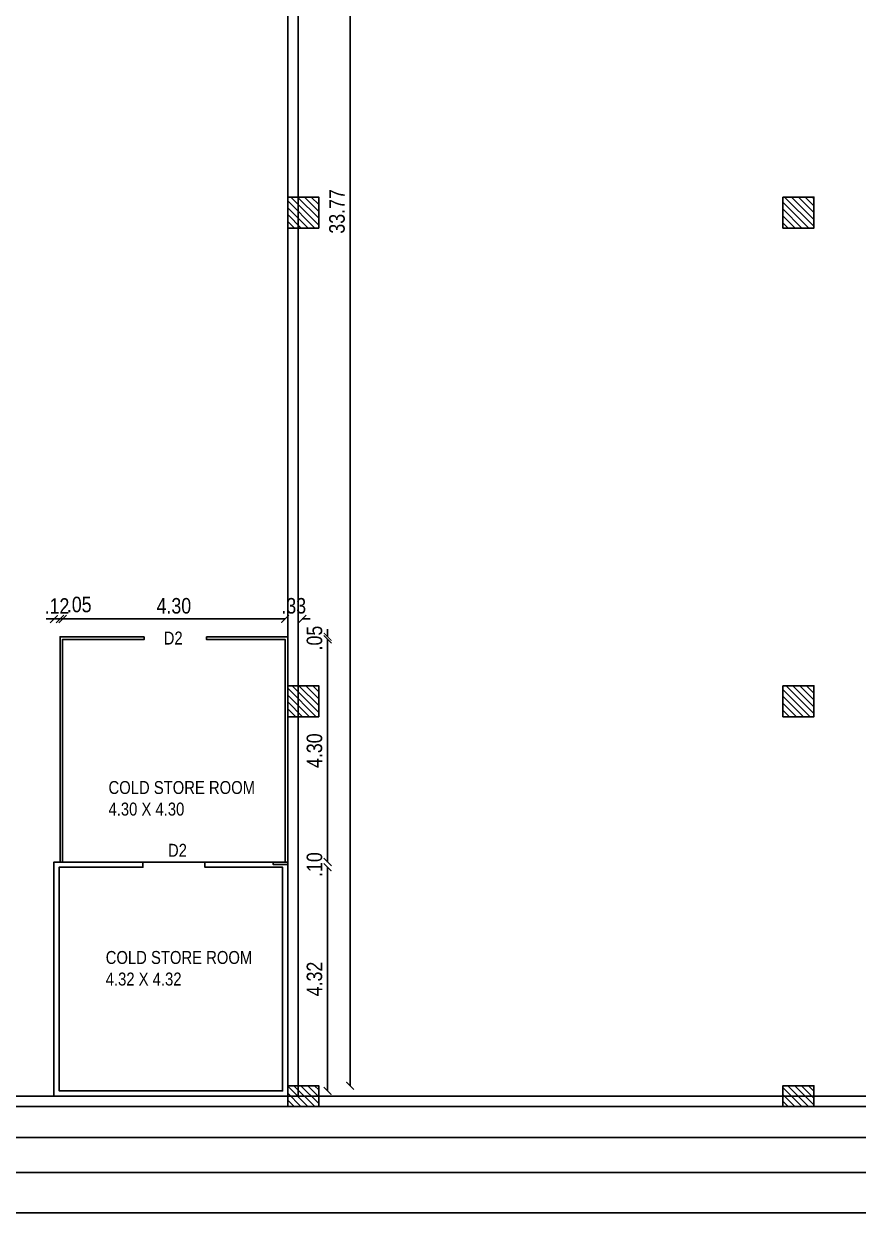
# Model space of a CAD drawing. Header units: metres. Extents: x 385023 to 385532, y 1408468 to 1408621.
# Drawn here: x 385360.73 to 385376.85, y 1408560.22 to 1408583.27 of the extents above; entities that cross this region are included whole.
import ezdxf
from ezdxf.enums import TextEntityAlignment as Align

# ---------------------------------------------------------------- set-up
doc = ezdxf.new("R2010")
doc.units = ezdxf.units.M
doc.header["$MEASUREMENT"] = 0
for name, color, linetype in [('BLK_1_FLR_1_AC_ROOM_1', 7, 'Continuous'), ('BLK_1_FLR_1_AC_ROOM_2', 7, 'Continuous'), ('BLK_1_FLR_1_BLT_UP_AREA', 7, 'Continuous'), ('BLK_1_FLR_1_CARPET_AREA', 7, 'Continuous'), ('S-COLUMN', 6, 'Continuous'), ('S-COLUMN HATCH', 8, 'Continuous')]:
    doc.layers.add(name, color=color, linetype=linetype)
doc.layers.add('BLK_1_FLR_1_ROOF_AREA', color=7, linetype='Continuous', lineweight=25)
doc.styles.add('RIA-AP', font='ARIALN.TTF')
doc.dimstyles.new('RIA-AP', dxfattribs={"dimtxt": 0.3, "dimasz": 0.15, "dimexe": 0, "dimexo": 1, "dimgap": 0.1, "dimtad": 1, "dimzin": 4, "dimdsep": 46, "dimtxsty": 'RIA-AP', "dimblk": 'ARCHTICK', "dimcen": 0.09, "dimse1": 1, "dimse2": 1, "dimclrd": 8, "dimclre": 8, "dimclrt": 4, "dimazin": 0, "dimtfac": 1, "dimtix": 1, "dimtofl": 0, "dimtmove": 2, "dimatfit": 3, "dimfxl": 0, "dimtolj": 1, "dimtzin": 0, "dimarcsym": 0})
pattern_1 = [(135, (375052.11474, 1409514.67969), (-0.06629126074, -0.06629126074), [])]

# ---------------------------------------------------------------- blocks, each defined once
blk = doc.blocks.new('grid')
at = {"layer": 'S-COLUMN HATCH'}
h = blk.add_hatch(dxfattribs=at)
h.set_pattern_fill('ANSI31', color=256, scale=0.75, angle=90, style=0)
h.set_pattern_definition(pattern_1)
h.paths.add_polyline_path([(391804.473, 1408549.219), (391804.473, 1408548.619), (391805.073, 1408548.619), (391805.073, 1408549.219)])
h = blk.add_hatch(dxfattribs=at)
h.set_pattern_fill('ANSI31', color=256, scale=0.75, angle=90, style=0)
h.set_pattern_definition(pattern_1)
h.paths.add_polyline_path([(391814.043, 1408549.219), (391814.043, 1408548.619), (391814.643, 1408548.619), (391814.643, 1408549.219)])
h = blk.add_hatch(dxfattribs=at)
h.set_pattern_fill('ANSI31', color=256, scale=0.75, angle=90, style=0)
h.set_pattern_definition(pattern_1)
h.paths.add_polyline_path([(391804.473, 1408539.779), (391804.473, 1408539.179), (391805.073, 1408539.179), (391805.073, 1408539.779)])
h = blk.add_hatch(dxfattribs=at)
h.set_pattern_fill('ANSI31', color=256, scale=0.75, angle=90, style=0)
h.set_pattern_definition(pattern_1)
h.paths.add_polyline_path([(391814.043, 1408539.779), (391814.043, 1408539.179), (391814.643, 1408539.179), (391814.643, 1408539.779)])
h = blk.add_hatch(dxfattribs=at)
h.set_pattern_fill('ANSI31', color=256, scale=0.75, angle=90, style=0)
h.set_pattern_definition(pattern_1)
h.paths.add_polyline_path([(391804.473, 1408532.053), (391804.473, 1408531.653), (391805.073, 1408531.653), (391805.073, 1408532.053)])
h = blk.add_hatch(dxfattribs=at)
h.set_pattern_fill('ANSI31', color=256, scale=0.75, angle=90, style=0)
h.set_pattern_definition(pattern_1)
h.paths.add_polyline_path([(391814.043, 1408532.053), (391814.043, 1408531.653), (391814.643, 1408531.653), (391814.643, 1408532.053)])
at = {"layer": 'S-COLUMN', "ltscale": 5}
for points in [[(391804.473, 1408549.219), (391805.073, 1408549.219), (391805.073, 1408548.619), (391804.473, 1408548.619)], [(391814.043, 1408549.219), (391814.643, 1408549.219), (391814.643, 1408548.619), (391814.043, 1408548.619)], [(391804.473, 1408539.779), (391805.073, 1408539.779), (391805.073, 1408539.179), (391804.473, 1408539.179)], [(391814.043, 1408539.779), (391814.643, 1408539.779), (391814.643, 1408539.179), (391814.043, 1408539.179)], [(391804.473, 1408532.053), (391805.073, 1408532.053), (391805.073, 1408531.653), (391804.473, 1408531.653)], [(391814.043, 1408532.053), (391814.643, 1408532.053), (391814.643, 1408531.653), (391814.043, 1408531.653)]]:
    blk.add_lwpolyline(points, close=True, dxfattribs=at)
blk = doc.blocks.new('_ArchTick')
at = {"color": 0, "linetype": 'ByBlock', "const_width": 0.15}
blk.add_lwpolyline([(-0.5, -0.5), (0.5, 0.5)], dxfattribs=at)
blk = doc.blocks.new('*D302')
at = {"color": 8, "lineweight": -2}
blk.add_line((385381.558, 1408561.087), (385328.336, 1408561.087), dxfattribs=at)
at = {"layer": 'Defpoints', "color": 0}
for p in [(385328.336, 1408562.762), (385381.558, 1408562.562), (385328.336, 1408561.087)]:
    blk.add_point(p, dxfattribs=at)
at = {"color": 8, "lineweight": -2, "xscale": 0.15, "yscale": 0.15, "zscale": 0.15, "rotation": 180}
blk.add_blockref('_ArchTick', (385328.336, 1408561.087), dxfattribs=at)
at = {"color": 8, "lineweight": -2, "xscale": 0.15, "yscale": 0.15, "zscale": 0.15}
blk.add_blockref('_ArchTick', (385381.558, 1408561.087), dxfattribs=at)
at = {"color": 4, "insert": (385354.947, 1408561.34), "char_height": 0.3, "attachment_point": 5, "style": 'RIA-AP'}
blk.add_mtext('\\A1;53.22', dxfattribs=at)
blk = doc.blocks.new('*D341')
at = {"color": 8, "lineweight": -2}
blk.add_line((385367.035, 1408596.537), (385367.035, 1408562.762), dxfattribs=at)
at = {"layer": 'Defpoints', "color": 0}
for p in [(385366.029, 1408596.537), (385366.029, 1408562.762), (385367.035, 1408562.762)]:
    blk.add_point(p, dxfattribs=at)
at = {"color": 8, "lineweight": -2, "xscale": 0.15, "yscale": 0.15, "zscale": 0.15}
for p, rotation in [((385367.035, 1408596.537), 90), ((385367.035, 1408562.762), 270)]:
    blk.add_blockref('_ArchTick', p, dxfattribs=dict(at, rotation=rotation))
at = {"color": 4, "insert": (385366.782, 1408579.65), "char_height": 0.3, "attachment_point": 5, "rotation": 90, "style": 'RIA-AP'}
blk.add_mtext('\\A1;33.77', dxfattribs=at)
blk = doc.blocks.new('*D404')
at = {"color": 8, "lineweight": -2}
blk.add_line((385390.408, 1408560.306), (385310.908, 1408560.306), dxfattribs=at)
at = {"layer": 'Defpoints', "color": 0}
for p in [(385310.908, 1408562.362), (385390.408, 1408562.362), (385310.908, 1408560.306)]:
    blk.add_point(p, dxfattribs=at)
at = {"color": 8, "lineweight": -2, "xscale": 0.15, "yscale": 0.15, "zscale": 0.15, "rotation": 180}
blk.add_blockref('_ArchTick', (385310.908, 1408560.306), dxfattribs=at)
at = {"color": 8, "lineweight": -2, "xscale": 0.15, "yscale": 0.15, "zscale": 0.15}
blk.add_blockref('_ArchTick', (385390.408, 1408560.306), dxfattribs=at)
at = {"color": 4, "insert": (385350.658, 1408560.559), "char_height": 0.3, "attachment_point": 5, "style": 'RIA-AP'}
blk.add_mtext('\\A1;79.50', dxfattribs=at)
blk = doc.blocks.new('*D567')
at = {"color": 8, "lineweight": -2}
blk.add_line((385366.6, 1408566.983), (385366.6, 1408562.662), dxfattribs=at)
at = {"layer": 'Defpoints', "color": 0}
for p in [(385365.729, 1408566.983), (385365.729, 1408562.662), (385366.6, 1408562.662)]:
    blk.add_point(p, dxfattribs=at)
at = {"color": 8, "lineweight": -2, "xscale": 0.15, "yscale": 0.15, "zscale": 0.15}
for p, rotation in [((385366.6, 1408566.983), 90), ((385366.6, 1408562.662), 270)]:
    blk.add_blockref('_ArchTick', p, dxfattribs=dict(at, rotation=rotation))
at = {"color": 4, "insert": (385366.347, 1408564.823), "char_height": 0.3, "attachment_point": 5, "rotation": 90, "style": 'RIA-AP'}
blk.add_mtext('\\A1;4.32', dxfattribs=at)
blk = doc.blocks.new('*D568')
at = {"color": 8, "lineweight": -2}
blk.add_line((385366.6, 1408571.383), (385366.6, 1408567.083), dxfattribs=at)
at = {"layer": 'Defpoints', "color": 0}
for p in [(385366.11, 1408571.383), (385366.06, 1408567.083), (385366.6, 1408567.083)]:
    blk.add_point(p, dxfattribs=at)
at = {"color": 8, "lineweight": -2, "xscale": 0.15, "yscale": 0.15, "zscale": 0.15}
for p, rotation in [((385366.6, 1408571.383), 90), ((385366.6, 1408567.083), 270)]:
    blk.add_blockref('_ArchTick', p, dxfattribs=dict(at, rotation=rotation))
at = {"color": 4, "insert": (385366.347, 1408569.233), "char_height": 0.3, "attachment_point": 5, "rotation": 90, "style": 'RIA-AP'}
blk.add_mtext('\\A1;4.30', dxfattribs=at)
blk = doc.blocks.new('*D569')
at = {"color": 8, "lineweight": -2}
for p, q in [((385366.6, 1408567.083), (385366.6, 1408567.233)), ((385366.6, 1408566.983), (385366.6, 1408566.833))]:
    blk.add_line(p, q, dxfattribs=at)
at = {"layer": 'Defpoints', "color": 0}
for p in [(385365.829, 1408567.083), (385366.6, 1408567.083), (385365.729, 1408566.983)]:
    blk.add_point(p, dxfattribs=at)
at = {"color": 8, "lineweight": -2, "xscale": 0.15, "yscale": 0.15, "zscale": 0.15}
for p, rotation in [((385366.6, 1408567.083), 270), ((385366.6, 1408566.983), 90)]:
    blk.add_blockref('_ArchTick', p, dxfattribs=dict(at, rotation=rotation))
at = {"color": 4, "insert": (385366.347, 1408567.033), "char_height": 0.3, "attachment_point": 5, "rotation": 90, "style": 'RIA-AP'}
blk.add_mtext('\\A1;.10', dxfattribs=at)
blk = doc.blocks.new('*D570')
at = {"color": 8, "lineweight": -2}
for p, q in [((385365.779, 1408571.777), (385365.629, 1408571.777)), ((385366.11, 1408571.777), (385366.26, 1408571.777))]:
    blk.add_line(p, q, dxfattribs=at)
at = {"layer": 'Defpoints', "color": 0}
for p in [(385365.779, 1408571.777), (385365.779, 1408571.383), (385366.11, 1408571.433)]:
    blk.add_point(p, dxfattribs=at)
at = {"color": 8, "lineweight": -2, "xscale": 0.15, "yscale": 0.15, "zscale": 0.15}
blk.add_blockref('_ArchTick', (385365.779, 1408571.777), dxfattribs=at)
at = {"color": 8, "lineweight": -2, "xscale": 0.15, "yscale": 0.15, "zscale": 0.15, "rotation": 180}
blk.add_blockref('_ArchTick', (385366.11, 1408571.777), dxfattribs=at)
at = {"color": 4, "insert": (385365.945, 1408572.03), "char_height": 0.3, "attachment_point": 5, "style": 'RIA-AP'}
blk.add_mtext('\\A1;.33', dxfattribs=at)
blk = doc.blocks.new('*D571')
at = {"color": 8, "lineweight": -2}
blk.add_line((385365.779, 1408571.777), (385361.478, 1408571.777), dxfattribs=at)
at = {"layer": 'Defpoints', "color": 0}
for p in [(385361.478, 1408571.777), (385361.478, 1408571.383), (385365.779, 1408571.383)]:
    blk.add_point(p, dxfattribs=at)
at = {"color": 8, "lineweight": -2, "xscale": 0.15, "yscale": 0.15, "zscale": 0.15, "rotation": 180}
blk.add_blockref('_ArchTick', (385361.478, 1408571.777), dxfattribs=at)
at = {"color": 8, "lineweight": -2, "xscale": 0.15, "yscale": 0.15, "zscale": 0.15}
blk.add_blockref('_ArchTick', (385365.779, 1408571.777), dxfattribs=at)
at = {"color": 4, "insert": (385363.628, 1408572.03), "char_height": 0.3, "attachment_point": 5, "style": 'RIA-AP'}
blk.add_mtext('\\A1;4.30', dxfattribs=at)
blk = doc.blocks.new('*D572')
at = {"color": 8, "lineweight": -2}
for p, q in [((385361.429, 1408571.777), (385361.279, 1408571.777)), ((385361.478, 1408571.777), (385361.628, 1408571.777))]:
    blk.add_line(p, q, dxfattribs=at)
at = {"layer": 'Defpoints', "color": 0}
for p in [(385361.429, 1408571.777), (385361.429, 1408571.433), (385361.478, 1408571.383)]:
    blk.add_point(p, dxfattribs=at)
at = {"color": 8, "lineweight": -2, "xscale": 0.15, "yscale": 0.15, "zscale": 0.15}
blk.add_blockref('_ArchTick', (385361.429, 1408571.777), dxfattribs=at)
at = {"color": 8, "lineweight": -2, "xscale": 0.15, "yscale": 0.15, "zscale": 0.15, "rotation": 180}
blk.add_blockref('_ArchTick', (385361.478, 1408571.777), dxfattribs=at)
at = {"color": 4, "insert": (385361.799, 1408572.055), "char_height": 0.3, "attachment_point": 5, "style": 'RIA-AP'}
blk.add_mtext('\\A1;.05', dxfattribs=at)
blk = doc.blocks.new('*D573')
at = {"color": 8, "lineweight": -2}
for p, q in [((385361.309, 1408571.777), (385361.159, 1408571.777)), ((385361.429, 1408571.777), (385361.579, 1408571.777))]:
    blk.add_line(p, q, dxfattribs=at)
at = {"layer": 'Defpoints', "color": 0}
for p in [(385361.309, 1408571.777), (385361.429, 1408571.433), (385361.309, 1408567.083)]:
    blk.add_point(p, dxfattribs=at)
at = {"color": 8, "lineweight": -2, "xscale": 0.15, "yscale": 0.15, "zscale": 0.15}
blk.add_blockref('_ArchTick', (385361.309, 1408571.777), dxfattribs=at)
at = {"color": 8, "lineweight": -2, "xscale": 0.15, "yscale": 0.15, "zscale": 0.15, "rotation": 180}
blk.add_blockref('_ArchTick', (385361.429, 1408571.777), dxfattribs=at)
at = {"color": 4, "insert": (385361.369, 1408572.028), "char_height": 0.3, "attachment_point": 5, "style": 'RIA-AP'}
blk.add_mtext('\\A1;.12', dxfattribs=at)
blk = doc.blocks.new('*D574')
at = {"color": 8, "lineweight": -2}
for p, q in [((385366.6, 1408571.433), (385366.6, 1408571.583)), ((385366.6, 1408571.383), (385366.6, 1408571.233))]:
    blk.add_line(p, q, dxfattribs=at)
at = {"layer": 'Defpoints', "color": 0}
for p in [(385366.11, 1408571.433), (385366.11, 1408571.383), (385366.6, 1408571.433)]:
    blk.add_point(p, dxfattribs=at)
at = {"color": 8, "lineweight": -2, "xscale": 0.15, "yscale": 0.15, "zscale": 0.15}
for p, rotation in [((385366.6, 1408571.433), 270), ((385366.6, 1408571.383), 90)]:
    blk.add_blockref('_ArchTick', p, dxfattribs=dict(at, rotation=rotation))
at = {"color": 4, "insert": (385366.347, 1408571.408), "char_height": 0.3, "attachment_point": 5, "rotation": 90, "style": 'RIA-AP'}
blk.add_mtext('\\A1;.05', dxfattribs=at)

msp = doc.modelspace()

# ---------------------------------------------------------------- linework, layer by layer
msp.add_line((385366.029, 1408562.762, 0.025), (385366.029, 1408596.537, 0.025))
at = {"color": 2, "ltscale": 0.2, "elevation": 0.025}
msp.add_lwpolyline([(385310.308, 1408609.362), (385391.008, 1408609.362), (385391.008, 1408561.762), (385310.308, 1408561.762)], close=True, dxfattribs=at)
at = {"elevation": 0.025}
for points in [[(385310.908, 1408562.362), (385390.408, 1408562.362), (385390.408, 1408608.762), (385310.908, 1408608.762)], [(385364.229, 1408567.083), (385365.829, 1408567.083), (385365.829, 1408562.562), (385361.309, 1408562.562), (385361.309, 1408567.083), (385363.029, 1408567.083), (385363.029, 1408566.983), (385361.409, 1408566.983), (385361.409, 1408562.663), (385365.729, 1408562.662), (385365.729, 1408566.983), (385364.229, 1408566.983)]]:
    msp.add_lwpolyline(points, close=True, dxfattribs=at)
for points in [[(385365.829, 1408596.537), (385365.829, 1408562.762)], [(385335.866, 1408562.562), (385385.121, 1408562.562)]]:
    msp.add_lwpolyline(points, dxfattribs=at)
at = {"linetype": 'ByBlock', "elevation": 0.025}
for points in [[(385363.056, 1408571.433), (385363.056, 1408571.383), (385361.478, 1408571.383), (385361.479, 1408567.083), (385361.429, 1408567.083), (385361.429, 1408571.433)], [(385364.256, 1408571.433), (385365.829, 1408571.433), (385365.829, 1408567.033), (385365.548, 1408567.033), (385365.548, 1408567.083), (385365.779, 1408567.083), (385365.779, 1408571.383), (385364.256, 1408571.383)]]:
    msp.add_lwpolyline(points, close=True, dxfattribs=at)
at = {"layer": 'BLK_1_FLR_1_AC_ROOM_1', "color": 2, "elevation": 0.025}
msp.add_lwpolyline([(385311.108, 1408576.742), (385311.108, 1408605.362), (385332.436, 1408605.362), (385332.436, 1408608.562), (385337.253, 1408608.562), (385337.253, 1408606.382), (385343.193, 1408606.382), (385343.193, 1408602.197), (385353.502, 1408602.197), (385353.502, 1408608.562), (385366.229, 1408608.562), (385365.829, 1408599.037), (385365.829, 1408567.083), (385361.309, 1408567.083), (385361.309, 1408562.562), (385340.435, 1408562.562), (385340.435, 1408566.062), (385314.809, 1408566.062), (385314.809, 1408576.742)], close=True, dxfattribs=at)
at = {"layer": 'BLK_1_FLR_1_AC_ROOM_2', "color": 2, "elevation": 0.025}
msp.add_lwpolyline([(385375.999, 1408608.562), (385385.238, 1408608.562), (385385.238, 1408605.552), (385390.209, 1408605.552), (385390.208, 1408592.934), (385384.109, 1408592.934), (385384.109, 1408562.562), (385366.029, 1408562.562), (385366.029, 1408598.737), (385375.999, 1408598.737)], close=True, dxfattribs=at)
at = {"layer": 'BLK_1_FLR_1_BLT_UP_AREA', "color": 13, "elevation": 0.025}
msp.add_lwpolyline([(385310.908, 1408562.362), (385390.408, 1408562.362), (385390.408, 1408608.762), (385310.908, 1408608.762)], close=True, dxfattribs=at)
at = {"layer": 'BLK_1_FLR_1_CARPET_AREA', "color": 13, "elevation": 0.025}
for points in [[(385359.877, 1408562.562), (385361.309, 1408562.562), (385361.309, 1408567.083), (385363.029, 1408567.083), (385363.029, 1408566.983), (385361.409, 1408566.983), (385361.409, 1408562.663), (385365.729, 1408562.662), (385365.729, 1408566.983), (385364.229, 1408566.983), (385364.229, 1408567.083), (385365.829, 1408567.083), (385365.829, 1408596.537)], [(385366.029, 1408588.971), (385366.029, 1408579.928), (385366.429, 1408579.928), (385366.429, 1408579.328), (385366.029, 1408579.328), (385366.029, 1408570.488), (385366.429, 1408570.488), (385366.429, 1408569.888), (385366.029, 1408569.888), (385366.029, 1408562.762), (385366.429, 1408562.762), (385366.429, 1408562.562), (385375.399, 1408562.562), (385375.399, 1408562.762), (385375.999, 1408562.762), (385375.999, 1408562.562), (385381.558, 1408562.562)]]:
    msp.add_lwpolyline(points, dxfattribs=at)
at = {"layer": 'BLK_1_FLR_1_ROOF_AREA', "color": 54, "elevation": 0.025}
msp.add_lwpolyline([(385310.908, 1408562.362), (385390.408, 1408562.362), (385390.408, 1408608.762), (385310.908, 1408608.762)], close=True, dxfattribs=at)

# ---------------------------------------------------------------- block references
at = {"color": 7}
msp.add_blockref('grid', (-6438.644, 30.709, 0.025), dxfattribs=at)

# ---------------------------------------------------------------- texts
at = {"style": 'RIA-AP'}
for p in [(385363.615, 1408571.283), (385363.697, 1408567.184)]:
    msp.add_text('D2', height=0.25, dxfattribs=at).set_placement(p, align=Align.CENTER)
at = {"char_height": 0.25, "width": 8.61668, "attachment_point": 1, "style": 'RIA-AP'}
for s, insert in [('COLD STORE ROOM\\P4.30 X 4.30', (385362.365, 1408568.647)), ('COLD STORE ROOM\\P4.32 X 4.32', (385362.311, 1408565.364))]:
    msp.add_mtext(s, dxfattribs=dict(at, insert=insert))

# ---------------------------------------------------------------- dimensions: what is measured, and where the dimension line sits
for base, p1, p2, angle, picture, middle in [((385367.0353, 1408562.7622, 0.0252), (385366.029, 1408596.5368, 0.0252), (385366.029, 1408562.7622, 0.0252), 90, '*D341', (385366.7822, 1408579.6495, 0.0252)), ((385366.6, 1408571.433, 0.025), (385366.11, 1408571.383, 0.025), (385366.11, 1408571.433, 0.025), 270, '*D574', (385366.347, 1408571.408, 0.025)), ((385366.6, 1408567.083, 0.025), (385366.11, 1408571.383, 0.025), (385366.06, 1408567.083, 0.025), 270, '*D568', (385366.347, 1408569.233, 0.025)), ((385366.6, 1408567.083, 0.025), (385365.729, 1408566.983, 0.025), (385365.829, 1408567.083, 0.025), 270, '*D569', (385366.347, 1408567.033, 0.025)), ((385366.6, 1408562.662, 0.025), (385365.729, 1408566.983, 0.025), (385365.729, 1408562.662, 0.025), 270, '*D567', (385366.347, 1408564.823, 0.025))]:
    dim = msp.add_linear_dim(base=base, p1=p1, p2=p2, angle=angle, dimstyle='RIA-AP')
    dim.commit()
    dim.dimension.update_dxf_attribs({"geometry": picture, "text_midpoint": middle})
for base, p1, p2, picture, middle in [((385361.309, 1408571.777, 0.025), (385361.429, 1408571.433, 0.025), (385361.309, 1408567.083, 0.025), '*D573', (385361.369, 1408572.028, 0.025)), ((385361.478, 1408571.777, 0.025), (385365.779, 1408571.383, 0.025), (385361.478, 1408571.383, 0.025), '*D571', (385363.628, 1408572.03, 0.025)), ((385365.779, 1408571.777, 0.025), (385366.11, 1408571.433, 0.025), (385365.779, 1408571.383, 0.025), '*D570', (385365.945, 1408572.03, 0.025)), ((385328.336, 1408561.087, 0.025), (385381.558, 1408562.562, 0.025), (385328.336, 1408562.762, 0.025), '*D302', (385354.947, 1408561.34, 0.025)), ((385310.908, 1408560.306, 0.025), (385390.408, 1408562.362, 0.025), (385310.908, 1408562.362, 0.025), '*D404', (385350.658, 1408560.559, 0.025))]:
    dim = msp.add_linear_dim(base=base, p1=p1, p2=p2, dimstyle='RIA-AP')
    dim.commit()
    dim.dimension.update_dxf_attribs({"geometry": picture, "text_midpoint": middle})
dim = msp.add_linear_dim(base=(385361.429, 1408571.777, 0.025), p1=(385361.478, 1408571.383, 0.025), p2=(385361.429, 1408571.433, 0.025), dimstyle='RIA-AP')
dim.commit()
dim.dimension.update_dxf_attribs({"geometry": '*D572', "text_midpoint": (385361.799, 1408572.055, 0.025), "dimtype": 160})

doc.saveas('drawing.dxf')
